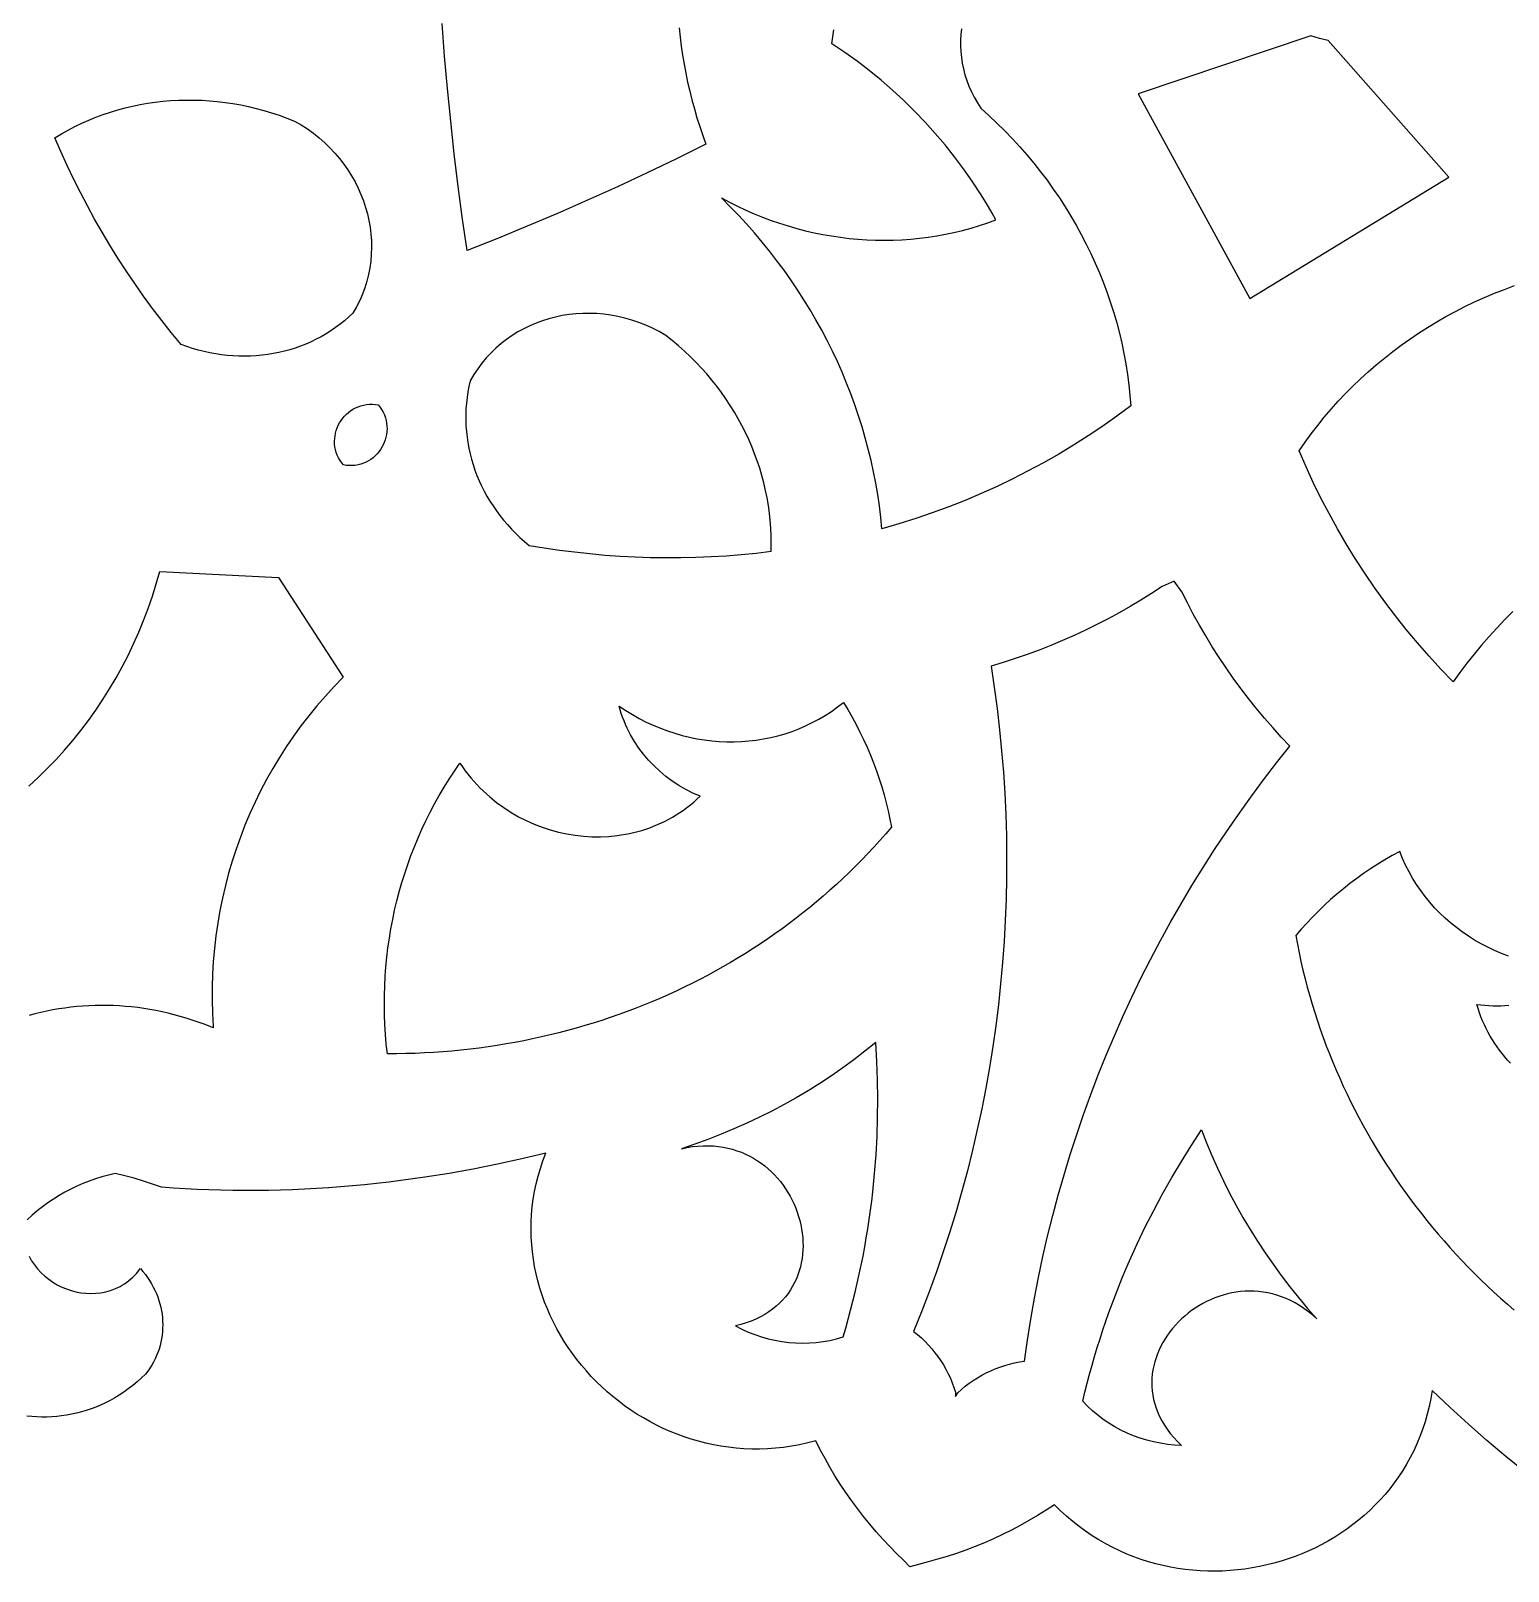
# Model space of a CAD drawing. Extents: x -261 to 261, y -261 to 261.
# Drawn here: x -119.2 to -27.5, y -241.4 to -145.9 of the extents above; entities that cross this region are included whole.
import ezdxf

# ---------------------------------------------------------------- set-up
doc = ezdxf.new("R2010")
doc.units = 0
doc.layers.add('COUCHE_1', color=18, linetype='CONTINUOUS')

msp = doc.modelspace()

# ---------------------------------------------------------------- linework, layer by layer
at = {"layer": 'COUCHE_1'}
for points in [[(-78.939, -145.677), (-78.878, -146.238), (-78.807, -146.799), (-78.724, -147.358), (-78.63, -147.917), (-78.525, -148.476), (-78.409, -149.033), (-78.281, -149.589), (-78.142, -150.143), (-77.992, -150.697), (-77.83, -151.248), (-77.656, -151.798), (-77.471, -152.346), (-77.275, -152.892), (-79.094, -153.792), (-80.924, -154.671), (-82.766, -155.53), (-84.619, -156.369), (-86.483, -157.187), (-88.358, -157.984), (-90.243, -158.76), (-92.083, -159.493), (-92.369, -157.533), (-92.639, -155.512), (-92.886, -153.49), (-93.11, -151.467), (-93.31, -149.443), (-93.487, -147.418), (-93.641, -145.393)], [(-61.417, -145.726), (-61.456, -146.077), (-61.477, -146.431), (-61.479, -146.787), (-61.463, -147.145), (-61.427, -147.503), (-61.372, -147.862), (-61.298, -148.22), (-61.204, -148.578), (-61.09, -148.933), (-60.957, -149.285), (-60.803, -149.634), (-60.629, -149.979), (-60.435, -150.319), (-60.22, -150.654), (-59.712, -151.112), (-59.216, -151.581), (-58.733, -152.06), (-58.262, -152.549), (-57.805, -153.047), (-57.361, -153.555), (-56.931, -154.072), (-56.513, -154.597), (-56.11, -155.131), (-55.72, -155.674), (-55.344, -156.224), (-54.983, -156.782), (-54.635, -157.347), (-54.302, -157.92), (-53.983, -158.499), (-53.679, -159.085), (-53.389, -159.677), (-53.115, -160.276), (-52.855, -160.879), (-52.611, -161.489), (-52.382, -162.103), (-52.168, -162.723), (-51.97, -163.347), (-51.788, -163.975), (-51.621, -164.608), (-51.471, -165.244), (-51.337, -165.884), (-51.219, -166.527), (-51.117, -167.172), (-51.032, -167.821), (-50.964, -168.472), (-50.913, -169.125), (-51.777, -169.766), (-52.658, -170.387), (-53.553, -170.986), (-54.462, -171.564), (-55.385, -172.12), (-56.322, -172.654), (-57.272, -173.166), (-58.235, -173.656), (-59.211, -174.124), (-60.198, -174.57), (-61.197, -174.992), (-62.208, -175.392), (-63.229, -175.769), (-64.26, -176.122), (-65.302, -176.453), (-66.353, -176.759), (-66.425, -176.044), (-66.513, -175.332), (-66.617, -174.621), (-66.738, -173.914), (-66.876, -173.209), (-67.029, -172.507), (-67.199, -171.809), (-67.384, -171.114), (-67.586, -170.424), (-67.803, -169.738), (-68.036, -169.056), (-68.284, -168.379), (-68.548, -167.707), (-68.826, -167.04), (-69.12, -166.378), (-69.429, -165.722), (-69.753, -165.073), (-70.092, -164.429), (-70.445, -163.792), (-70.813, -163.162), (-71.195, -162.539), (-71.591, -161.923), (-72.002, -161.315), (-72.427, -160.714), (-72.865, -160.121), (-73.318, -159.537), (-73.784, -158.961), (-74.264, -158.395), (-74.757, -157.837), (-75.263, -157.288), (-75.783, -156.749), (-76.316, -156.22), (-75.814, -156.488), (-75.307, -156.742), (-74.796, -156.982), (-74.279, -157.207), (-73.759, -157.418), (-73.234, -157.614), (-72.706, -157.796), (-72.175, -157.964), (-71.64, -158.117), (-71.103, -158.255), (-70.564, -158.379), (-70.022, -158.489), (-69.479, -158.584), (-68.935, -158.664), (-68.389, -158.73), (-67.843, -158.781), (-67.296, -158.817), (-66.75, -158.839), (-66.203, -158.845), (-65.658, -158.838), (-65.113, -158.815), (-64.57, -158.777), (-64.028, -158.725), (-63.488, -158.658), (-62.95, -158.576), (-62.415, -158.479), (-61.883, -158.367), (-61.354, -158.24), (-60.828, -158.098), (-60.307, -157.941), (-59.79, -157.769), (-59.277, -157.581), (-59.506, -157.173), (-59.741, -156.768), (-59.983, -156.367), (-60.231, -155.97), (-60.746, -155.187), (-61.284, -154.42), (-61.847, -153.669), (-62.432, -152.936), (-63.041, -152.22), (-63.671, -151.522), (-64.324, -150.843), (-64.997, -150.183), (-65.691, -149.543), (-66.406, -148.923), (-67.14, -148.324), (-67.893, -147.746), (-68.665, -147.19), (-69.456, -146.657), (-69.341, -145.783)], [(-27.201, -181.882), (-27.709, -182.39), (-28.205, -182.91), (-28.688, -183.441), (-29.16, -183.983), (-29.618, -184.535), (-30.064, -185.098), (-30.497, -185.671), (-30.916, -186.255), (-31.673, -185.463), (-32.41, -184.657), (-33.127, -183.835), (-33.822, -182.998), (-34.498, -182.146), (-35.151, -181.281), (-35.784, -180.401), (-36.395, -179.509), (-36.984, -178.603), (-37.551, -177.684), (-38.095, -176.753), (-38.616, -175.809), (-39.115, -174.854), (-39.591, -173.888), (-40.043, -172.911), (-40.471, -171.923), (-40.1, -171.383), (-39.715, -170.853), (-39.318, -170.334), (-38.907, -169.826), (-38.483, -169.328), (-38.047, -168.841), (-37.599, -168.365), (-37.138, -167.901), (-36.666, -167.448), (-36.183, -167.006), (-35.688, -166.576), (-35.182, -166.159), (-34.666, -165.753), (-34.139, -165.36), (-33.602, -164.979), (-33.056, -164.611), (-32.499, -164.256), (-31.933, -163.913), (-31.358, -163.584), (-30.775, -163.268), (-30.182, -162.966), (-29.582, -162.677), (-28.973, -162.403), (-28.357, -162.142), (-27.732, -161.895), (-27.101, -161.663)], [(-119.278, -192.728), (-118.701, -192.188), (-118.14, -191.633), (-117.595, -191.063), (-117.068, -190.478), (-116.558, -189.879), (-116.065, -189.267), (-115.59, -188.64), (-115.133, -188), (-114.695, -187.347), (-114.275, -186.681), (-113.873, -186.003), (-113.491, -185.313), (-113.129, -184.611), (-112.786, -183.898), (-112.463, -183.173), (-112.16, -182.438), (-111.878, -181.692), (-111.617, -180.937), (-111.377, -180.171), (-111.158, -179.396), (-103.793, -179.775), (-99.783, -185.964), (-100.344, -186.541), (-100.887, -187.131), (-101.411, -187.736), (-101.916, -188.353), (-102.401, -188.982), (-102.867, -189.624), (-103.314, -190.278), (-103.74, -190.943), (-104.147, -191.619), (-104.533, -192.305), (-104.9, -193.002), (-105.246, -193.708), (-105.572, -194.424), (-105.877, -195.149), (-106.161, -195.882), (-106.425, -196.623), (-106.668, -197.372), (-106.889, -198.128), (-107.089, -198.892), (-107.268, -199.661), (-107.426, -200.437), (-107.561, -201.219), (-107.675, -202.005), (-107.767, -202.797), (-107.837, -203.593), (-107.884, -204.393), (-107.909, -205.197), (-107.912, -206.003), (-107.892, -206.813), (-107.849, -207.625), (-107.841, -207.724), (-108.039, -207.641), (-108.407, -207.497), (-108.777, -207.361), (-109.148, -207.233), (-109.52, -207.114), (-109.893, -207.003), (-110.267, -206.901), (-110.643, -206.807), (-111.019, -206.721), (-111.395, -206.644), (-111.772, -206.575), (-112.15, -206.515), (-112.528, -206.463), (-112.906, -206.419), (-113.285, -206.384), (-113.663, -206.357), (-114.041, -206.338), (-114.419, -206.328), (-114.797, -206.326), (-115.175, -206.332), (-115.552, -206.347), (-115.928, -206.37), (-116.303, -206.401), (-116.678, -206.44), (-117.052, -206.488), (-117.424, -206.544), (-117.796, -206.608), (-118.166, -206.68), (-118.535, -206.761), (-118.902, -206.85), (-119.268, -206.947)], [(-27.485, -203.265), (-27.922, -203.098), (-28.35, -202.916), (-28.769, -202.717), (-29.179, -202.503), (-29.579, -202.274), (-29.969, -202.029), (-30.348, -201.77), (-30.716, -201.496), (-31.072, -201.209), (-31.415, -200.907), (-31.746, -200.592), (-32.063, -200.264), (-32.366, -199.923), (-32.654, -199.569), (-32.928, -199.204), (-33.186, -198.826), (-33.427, -198.437), (-33.653, -198.036), (-33.861, -197.625), (-34.052, -197.203), (-34.224, -196.77), (-34.688, -197.025), (-35.145, -197.291), (-35.594, -197.566), (-36.036, -197.852), (-36.47, -198.147), (-36.896, -198.451), (-37.314, -198.765), (-37.724, -199.089), (-38.125, -199.421), (-38.518, -199.763), (-38.902, -200.113), (-39.277, -200.472), (-39.642, -200.84), (-39.998, -201.216), (-40.345, -201.6), (-40.682, -201.993), (-40.581, -202.532), (-40.472, -203.07), (-40.355, -203.606), (-40.231, -204.139), (-40.1, -204.67), (-39.961, -205.199), (-39.814, -205.725), (-39.661, -206.249), (-39.5, -206.77), (-39.331, -207.289), (-39.156, -207.805), (-38.973, -208.318), (-38.783, -208.829), (-38.586, -209.337), (-38.382, -209.842), (-38.171, -210.344), (-37.953, -210.843), (-37.728, -211.338), (-37.496, -211.831), (-37.257, -212.321), (-37.012, -212.807), (-36.759, -213.29), (-36.5, -213.77), (-36.235, -214.246), (-35.962, -214.719), (-35.684, -215.188), (-35.398, -215.654), (-35.106, -216.115), (-34.808, -216.574), (-34.503, -217.028), (-34.192, -217.479), (-33.874, -217.925), (-33.55, -218.368), (-33.22, -218.807), (-32.884, -219.242), (-32.542, -219.672), (-32.193, -220.099), (-31.838, -220.521), (-31.478, -220.938), (-31.111, -221.352), (-30.739, -221.761), (-30.36, -222.165), (-29.976, -222.565), (-29.586, -222.96), (-29.19, -223.351), (-28.788, -223.737), (-28.381, -224.118), (-27.968, -224.494), (-27.549, -224.866), (-27.125, -225.232)], [(-27.361, -209.907), (-27.536, -209.715), (-27.707, -209.518), (-27.872, -209.316), (-28.031, -209.109), (-28.185, -208.898), (-28.332, -208.681), (-28.474, -208.459), (-28.609, -208.233), (-28.738, -208.002), (-28.86, -207.767), (-28.975, -207.527), (-29.084, -207.282), (-29.186, -207.033), (-29.28, -206.78), (-29.368, -206.522), (-29.447, -206.26), (-28.95, -206.316), (-28.453, -206.344), (-27.959, -206.343), (-27.467, -206.314)], [(-26.474, -235.268), (-27.653, -234.311), (-28.817, -233.327), (-29.966, -232.317), (-31.101, -231.28), (-32.219, -230.218), (-32.219, -230.218), (-32.302, -230.72), (-32.403, -231.212), (-32.521, -231.695), (-32.656, -232.167), (-32.808, -232.63), (-32.976, -233.082), (-33.159, -233.524), (-33.358, -233.955), (-33.572, -234.375), (-33.8, -234.785), (-34.042, -235.184), (-34.297, -235.572), (-34.566, -235.948), (-34.847, -236.314), (-35.14, -236.667), (-35.446, -237.01), (-35.763, -237.34), (-36.09, -237.659), (-36.429, -237.966), (-36.777, -238.261), (-37.135, -238.543), (-37.503, -238.813), (-37.879, -239.071), (-38.263, -239.316), (-38.656, -239.548), (-39.056, -239.768), (-39.464, -239.975), (-39.878, -240.168), (-40.298, -240.348), (-40.724, -240.515), (-41.156, -240.668), (-41.593, -240.808), (-42.034, -240.934), (-42.48, -241.046), (-42.929, -241.144), (-43.381, -241.228), (-43.836, -241.297), (-44.294, -241.353), (-44.754, -241.393), (-45.215, -241.419), (-45.678, -241.43), (-46.141, -241.427), (-46.605, -241.408), (-47.068, -241.374), (-47.531, -241.325), (-47.993, -241.26), (-48.454, -241.18), (-48.913, -241.084), (-49.369, -240.972), (-49.823, -240.844), (-50.274, -240.7), (-50.721, -240.54), (-51.164, -240.364), (-51.603, -240.171), (-52.037, -239.962), (-52.466, -239.735), (-52.889, -239.492), (-53.306, -239.232), (-53.717, -238.955), (-54.121, -238.661), (-54.517, -238.349), (-54.905, -238.02), (-55.286, -237.673), (-55.657, -237.308), (-56.174, -237.649), (-56.698, -237.976), (-57.23, -238.291), (-57.769, -238.592), (-58.315, -238.88), (-58.868, -239.154), (-59.427, -239.415), (-59.992, -239.662), (-60.563, -239.896), (-61.14, -240.116), (-61.721, -240.323), (-62.308, -240.515), (-62.899, -240.694), (-63.495, -240.858), (-64.095, -241.009), (-64.62, -241.166), (-64.996, -240.767), (-65.441, -240.337), (-65.874, -239.897), (-66.297, -239.446), (-66.709, -238.986), (-67.11, -238.517), (-67.499, -238.038), (-67.876, -237.55), (-68.242, -237.053), (-68.596, -236.548), (-68.937, -236.034), (-69.266, -235.511), (-69.582, -234.981), (-69.886, -234.443), (-70.176, -233.897), (-70.454, -233.344), (-70.958, -233.474), (-71.46, -233.584), (-71.962, -233.675), (-72.461, -233.747), (-72.957, -233.8), (-73.452, -233.834), (-73.943, -233.851), (-74.431, -233.85), (-74.915, -233.831), (-75.396, -233.796), (-75.873, -233.743), (-76.345, -233.674), (-76.812, -233.589), (-77.274, -233.489), (-77.731, -233.372), (-78.182, -233.241), (-78.628, -233.095), (-79.067, -232.934), (-79.499, -232.759), (-79.925, -232.57), (-80.343, -232.368), (-80.754, -232.152), (-81.157, -231.924), (-81.552, -231.683), (-81.939, -231.43), (-82.316, -231.165), (-82.685, -230.888), (-83.045, -230.6), (-83.395, -230.301), (-83.735, -229.992), (-84.064, -229.672), (-84.384, -229.342), (-84.692, -229.003), (-84.989, -228.654), (-85.275, -228.297), (-85.549, -227.93), (-85.811, -227.556), (-86.06, -227.173), (-86.297, -226.783), (-86.521, -226.386), (-86.731, -225.981), (-86.928, -225.57), (-87.112, -225.152), (-87.28, -224.728), (-87.435, -224.299), (-87.574, -223.864), (-87.699, -223.424), (-87.808, -222.979), (-87.901, -222.53), (-87.978, -222.077), (-88.039, -221.62), (-88.084, -221.16), (-88.111, -220.696), (-88.121, -220.23), (-88.114, -219.761), (-88.088, -219.29), (-88.045, -218.817), (-87.983, -218.343), (-87.902, -217.867), (-87.802, -217.391), (-87.683, -216.914), (-87.544, -216.437), (-87.385, -215.96), (-87.206, -215.484), (-87.206, -215.484), (-88.706, -215.845), (-90.207, -216.175), (-91.707, -216.476), (-93.208, -216.746), (-94.707, -216.985), (-96.206, -217.194), (-96.955, -217.288), (-97.703, -217.373), (-98.451, -217.451), (-99.199, -217.521), (-99.946, -217.584), (-100.692, -217.639), (-101.438, -217.687), (-102.183, -217.726), (-102.927, -217.758), (-103.671, -217.783), (-104.413, -217.8), (-105.155, -217.809), (-105.896, -217.81), (-106.635, -217.804), (-107.374, -217.79), (-108.112, -217.769), (-108.848, -217.739), (-109.584, -217.702), (-110.318, -217.658), (-111.051, -217.605), (-111.051, -217.605), (-111.61, -217.407), (-112.178, -217.222), (-112.753, -217.051), (-113.336, -216.895), (-113.926, -216.753), (-114.338, -216.85), (-114.744, -216.961), (-115.145, -217.086), (-115.54, -217.225), (-115.928, -217.378), (-116.309, -217.544), (-116.683, -217.724), (-117.05, -217.917), (-117.409, -218.123), (-117.759, -218.341), (-118.101, -218.573), (-118.434, -218.816), (-118.758, -219.072), (-119.073, -219.34), (-119.377, -219.62)], [(-119.264, -221.884), (-119.109, -222.164), (-118.933, -222.428), (-118.738, -222.677), (-118.525, -222.908), (-118.296, -223.123), (-118.052, -223.32), (-117.794, -223.498), (-117.525, -223.658), (-117.245, -223.798), (-116.956, -223.918), (-116.66, -224.018), (-116.358, -224.096), (-116.052, -224.153), (-115.743, -224.187), (-115.433, -224.199), (-115.122, -224.187), (-114.814, -224.151), (-114.508, -224.091), (-114.207, -224.006), (-113.913, -223.895), (-113.768, -223.829), (-113.626, -223.758), (-113.486, -223.679), (-113.348, -223.594), (-113.213, -223.501), (-113.081, -223.402), (-112.952, -223.296), (-112.826, -223.183), (-112.704, -223.063), (-112.585, -222.935), (-112.47, -222.801), (-112.359, -222.659), (-112.202, -222.838), (-112.055, -223.021), (-111.917, -223.21), (-111.789, -223.402), (-111.67, -223.599), (-111.56, -223.799), (-111.46, -224.002), (-111.369, -224.208), (-111.287, -224.417), (-111.215, -224.628), (-111.152, -224.841), (-111.099, -225.056), (-111.055, -225.272), (-111.021, -225.489), (-110.997, -225.706), (-110.981, -225.924), (-110.976, -226.142), (-110.98, -226.36), (-110.993, -226.578), (-111.016, -226.794), (-111.049, -227.009), (-111.091, -227.222), (-111.143, -227.434), (-111.205, -227.644), (-111.276, -227.851), (-111.357, -228.055), (-111.448, -228.256), (-111.548, -228.453), (-111.658, -228.647), (-111.778, -228.837), (-111.907, -229.022), (-112.047, -229.203), (-112.306, -229.452), (-112.571, -229.688), (-112.84, -229.911), (-113.113, -230.121), (-113.39, -230.319), (-113.671, -230.504), (-113.955, -230.676), (-114.243, -230.836), (-114.534, -230.984), (-114.827, -231.12), (-115.123, -231.244), (-115.422, -231.357), (-115.723, -231.458), (-116.025, -231.547), (-116.329, -231.625), (-116.634, -231.692), (-116.941, -231.748), (-117.248, -231.793), (-117.556, -231.827), (-117.864, -231.851), (-118.172, -231.864), (-118.48, -231.867), (-118.788, -231.859), (-119.095, -231.842), (-119.402, -231.815)]]:
    msp.add_lwpolyline(points, dxfattribs=at)
for points in [[(-43.53, -162.458), (-31.178, -154.926), (-38.667, -146.446), (-39.207, -146.324), (-39.737, -146.159), (-50.462, -149.759)], [(-99.172, -163.366), (-99.431, -163.609), (-99.699, -163.841), (-99.974, -164.062), (-100.257, -164.271), (-100.548, -164.469), (-100.844, -164.656), (-101.148, -164.832), (-101.457, -164.996), (-101.773, -165.148), (-102.094, -165.288), (-102.42, -165.417), (-102.75, -165.535), (-103.085, -165.64), (-103.425, -165.734), (-103.768, -165.815), (-104.114, -165.885), (-104.463, -165.942), (-104.815, -165.987), (-105.17, -166.021), (-105.527, -166.041), (-105.885, -166.05), (-106.244, -166.046), (-106.605, -166.03), (-106.966, -166.001), (-107.328, -165.96), (-107.689, -165.906), (-108.051, -165.839), (-108.411, -165.759), (-108.77, -165.667), (-109.129, -165.562), (-109.485, -165.444), (-109.839, -165.313), (-110.443, -164.577), (-111.032, -163.831), (-111.607, -163.076), (-112.166, -162.311), (-112.711, -161.538), (-113.24, -160.755), (-113.754, -159.964), (-114.252, -159.164), (-114.735, -158.356), (-115.201, -157.541), (-115.652, -156.717), (-116.087, -155.886), (-116.506, -155.048), (-116.909, -154.203), (-117.295, -153.351), (-117.664, -152.492), (-117.256, -152.246), (-116.841, -152.013), (-116.419, -151.794), (-115.991, -151.588), (-115.557, -151.396), (-115.118, -151.218), (-114.673, -151.053), (-114.223, -150.902), (-113.768, -150.764), (-113.31, -150.64), (-112.847, -150.53), (-112.381, -150.434), (-111.911, -150.351), (-111.438, -150.283), (-110.963, -150.228), (-110.486, -150.187), (-110.006, -150.16), (-109.525, -150.147), (-109.042, -150.148), (-108.559, -150.164), (-108.075, -150.193), (-107.59, -150.236), (-107.106, -150.294), (-106.622, -150.365), (-106.139, -150.451), (-105.656, -150.551), (-105.175, -150.665), (-104.696, -150.794), (-104.219, -150.937), (-103.744, -151.094), (-103.272, -151.266), (-102.803, -151.452), (-102.394, -151.689), (-102.001, -151.943), (-101.626, -152.213), (-101.267, -152.498), (-100.926, -152.798), (-100.603, -153.111), (-100.297, -153.436), (-100.01, -153.774), (-99.74, -154.123), (-99.49, -154.482), (-99.258, -154.85), (-99.045, -155.227), (-98.852, -155.612), (-98.678, -156.004), (-98.524, -156.403), (-98.39, -156.807), (-98.277, -157.215), (-98.183, -157.628), (-98.111, -158.044), (-98.06, -158.461), (-98.03, -158.881), (-98.021, -159.301), (-98.034, -159.721), (-98.07, -160.14), (-98.127, -160.558), (-98.207, -160.973), (-98.309, -161.385), (-98.435, -161.792), (-98.584, -162.195), (-98.756, -162.592), (-98.952, -162.983)], [(-91.893, -167.568), (-91.974, -167.915), (-92.041, -168.262), (-92.094, -168.611), (-92.134, -168.961), (-92.161, -169.311), (-92.174, -169.662), (-92.174, -170.012), (-92.162, -170.362), (-92.136, -170.712), (-92.097, -171.06), (-92.046, -171.407), (-91.982, -171.752), (-91.906, -172.095), (-91.817, -172.435), (-91.716, -172.773), (-91.603, -173.108), (-91.478, -173.439), (-91.342, -173.767), (-91.193, -174.09), (-91.033, -174.409), (-90.861, -174.724), (-90.678, -175.033), (-90.484, -175.337), (-90.278, -175.636), (-90.061, -175.928), (-89.834, -176.214), (-89.595, -176.494), (-89.346, -176.766), (-89.087, -177.032), (-88.817, -177.289), (-88.536, -177.539), (-88.245, -177.78), (-87.306, -177.935), (-86.366, -178.072), (-85.424, -178.192), (-84.482, -178.295), (-83.54, -178.379), (-82.598, -178.446), (-81.656, -178.495), (-80.714, -178.527), (-79.773, -178.541), (-78.833, -178.538), (-77.895, -178.517), (-76.958, -178.478), (-76.023, -178.421), (-75.089, -178.347), (-74.159, -178.256), (-73.23, -178.146), (-73.221, -177.67), (-73.227, -177.194), (-73.248, -176.719), (-73.284, -176.245), (-73.334, -175.774), (-73.4, -175.304), (-73.479, -174.836), (-73.573, -174.371), (-73.681, -173.908), (-73.803, -173.449), (-73.939, -172.993), (-74.089, -172.541), (-74.253, -172.093), (-74.429, -171.65), (-74.62, -171.211), (-74.823, -170.777), (-75.04, -170.348), (-75.269, -169.925), (-75.511, -169.508), (-75.766, -169.097), (-76.033, -168.692), (-76.313, -168.294), (-76.605, -167.903), (-76.909, -167.52), (-77.225, -167.144), (-77.553, -166.777), (-77.892, -166.417), (-78.243, -166.067), (-78.606, -165.725), (-78.979, -165.392), (-79.364, -165.069), (-79.76, -164.755), (-80.17, -164.52), (-80.586, -164.307), (-81.008, -164.117), (-81.434, -163.949), (-81.864, -163.804), (-82.297, -163.68), (-82.731, -163.578), (-83.167, -163.498), (-83.604, -163.439), (-84.04, -163.401), (-84.475, -163.385), (-84.908, -163.389), (-85.338, -163.414), (-85.765, -163.46), (-86.187, -163.526), (-86.603, -163.612), (-87.014, -163.718), (-87.418, -163.843), (-87.814, -163.988), (-88.202, -164.153), (-88.58, -164.337), (-88.948, -164.539), (-89.305, -164.761), (-89.651, -165.001), (-89.984, -165.259), (-90.303, -165.536), (-90.608, -165.831), (-90.899, -166.143), (-91.173, -166.474), (-91.431, -166.821), (-91.671, -167.186)], [(-99.762, -172.792), (-99.864, -172.669), (-99.974, -172.509), (-100.068, -172.346), (-100.147, -172.179), (-100.21, -172.01), (-100.258, -171.839), (-100.291, -171.666), (-100.311, -171.493), (-100.316, -171.321), (-100.308, -171.149), (-100.287, -170.979), (-100.254, -170.811), (-100.208, -170.647), (-100.15, -170.486), (-100.082, -170.33), (-100.002, -170.18), (-99.912, -170.035), (-99.811, -169.897), (-99.701, -169.766), (-99.582, -169.644), (-99.453, -169.53), (-99.317, -169.426), (-99.172, -169.333), (-99.019, -169.25), (-98.859, -169.179), (-98.692, -169.121), (-98.519, -169.075), (-98.34, -169.044), (-98.155, -169.027), (-97.965, -169.026), (-97.77, -169.04), (-97.61, -169.065), (-97.508, -169.191), (-97.398, -169.353), (-97.304, -169.518), (-97.226, -169.687), (-97.164, -169.858), (-97.116, -170.03), (-97.084, -170.204), (-97.065, -170.378), (-97.061, -170.551), (-97.069, -170.724), (-97.091, -170.894), (-97.125, -171.062), (-97.171, -171.227), (-97.229, -171.388), (-97.299, -171.544), (-97.379, -171.694), (-97.47, -171.838), (-97.57, -171.976), (-97.681, -172.106), (-97.8, -172.228), (-97.929, -172.341), (-98.065, -172.444), (-98.21, -172.536), (-98.362, -172.618), (-98.522, -172.688), (-98.688, -172.745), (-98.86, -172.789), (-99.038, -172.819), (-99.222, -172.835), (-99.41, -172.835), (-99.604, -172.819)], [(-61.785, -230.583), (-61.655, -230.363), (-61.424, -230.155), (-61.186, -229.958), (-60.94, -229.771), (-60.686, -229.594), (-60.426, -229.428), (-60.159, -229.273), (-59.885, -229.129), (-59.606, -228.996), (-59.321, -228.874), (-59.032, -228.764), (-58.737, -228.666), (-58.437, -228.58), (-58.134, -228.506), (-57.827, -228.444), (-57.516, -228.395), (-57.332, -227.089), (-57.125, -225.787), (-56.895, -224.491), (-56.644, -223.199), (-56.37, -221.913), (-56.075, -220.633), (-55.757, -219.359), (-55.418, -218.092), (-55.057, -216.831), (-54.674, -215.576), (-54.27, -214.329), (-53.845, -213.09), (-53.399, -211.857), (-52.931, -210.633), (-52.443, -209.417), (-51.933, -208.209), (-51.403, -207.01), (-50.852, -205.82), (-50.281, -204.64), (-49.689, -203.468), (-49.077, -202.307), (-48.445, -201.155), (-47.793, -200.014), (-47.12, -198.883), (-46.428, -197.763), (-45.716, -196.654), (-44.985, -195.556), (-44.234, -194.47), (-43.464, -193.395), (-42.674, -192.333), (-41.865, -191.283), (-41.038, -190.246), (-41.579, -189.672), (-42.107, -189.087), (-42.623, -188.493), (-43.125, -187.889), (-43.614, -187.275), (-44.09, -186.652), (-44.553, -186.019), (-45.002, -185.378), (-45.437, -184.728), (-45.859, -184.069), (-46.266, -183.402), (-46.66, -182.727), (-47.039, -182.044), (-47.404, -181.354), (-47.754, -180.656), (-48.233, -180.01), (-48.971, -180.33), (-49.624, -180.759), (-50.285, -181.175), (-50.955, -181.576), (-51.633, -181.964), (-52.32, -182.338), (-53.014, -182.698), (-53.716, -183.043), (-54.426, -183.374), (-55.142, -183.69), (-55.866, -183.992), (-56.597, -184.279), (-57.334, -184.551), (-58.078, -184.808), (-58.828, -185.05), (-59.583, -185.276), (-59.385, -186.589), (-59.21, -187.902), (-59.057, -189.217), (-58.927, -190.533), (-58.82, -191.849), (-58.735, -193.165), (-58.673, -194.482), (-58.634, -195.798), (-58.617, -197.113), (-58.623, -198.428), (-58.651, -199.741), (-58.702, -201.053), (-58.775, -202.364), (-58.871, -203.672), (-58.989, -204.978), (-59.129, -206.281), (-59.292, -207.582), (-59.477, -208.879), (-59.684, -210.173), (-59.914, -211.464), (-60.165, -212.75), (-60.439, -214.032), (-60.735, -215.309), (-61.053, -216.582), (-61.393, -217.849), (-61.755, -219.111), (-62.139, -220.368), (-62.545, -221.618), (-62.972, -222.862), (-63.422, -224.1), (-63.894, -225.331), (-64.387, -226.554), (-64.143, -226.752), (-63.907, -226.959), (-63.682, -227.175), (-63.466, -227.399), (-63.259, -227.631), (-63.063, -227.872), (-62.877, -228.119), (-62.702, -228.374), (-62.537, -228.635), (-62.384, -228.903), (-62.241, -229.177), (-62.11, -229.457), (-61.99, -229.742), (-61.883, -230.032), (-61.787, -230.327)], [(-92.543, -191.294), (-92.38, -191.532), (-92.212, -191.762), (-92.038, -191.987), (-91.859, -192.206), (-91.675, -192.419), (-91.486, -192.625), (-91.292, -192.826), (-91.094, -193.02), (-90.685, -193.39), (-90.259, -193.734), (-89.818, -194.054), (-89.364, -194.348), (-88.897, -194.617), (-88.419, -194.86), (-87.931, -195.077), (-87.435, -195.268), (-86.93, -195.433), (-86.42, -195.571), (-85.905, -195.683), (-85.387, -195.768), (-84.865, -195.826), (-84.343, -195.857), (-83.821, -195.861), (-83.301, -195.838), (-82.783, -195.786), (-82.526, -195.75), (-82.269, -195.707), (-82.014, -195.657), (-81.761, -195.6), (-81.509, -195.536), (-81.259, -195.465), (-81.01, -195.387), (-80.764, -195.302), (-80.52, -195.209), (-80.279, -195.11), (-80.04, -195.003), (-79.804, -194.889), (-79.571, -194.768), (-79.341, -194.64), (-79.114, -194.504), (-78.89, -194.361), (-78.67, -194.211), (-78.453, -194.054), (-78.241, -193.889), (-78.032, -193.717), (-77.828, -193.537), (-77.628, -193.35), (-78.087, -193.15), (-78.531, -192.926), (-78.958, -192.677), (-79.37, -192.406), (-79.763, -192.114), (-80.138, -191.8), (-80.493, -191.467), (-80.828, -191.116), (-81.141, -190.746), (-81.433, -190.361), (-81.701, -189.959), (-81.944, -189.543), (-82.163, -189.113), (-82.263, -188.894), (-82.356, -188.671), (-82.443, -188.446), (-82.523, -188.217), (-82.595, -187.986), (-82.661, -187.753), (-82.251, -188.028), (-81.833, -188.285), (-81.409, -188.524), (-80.977, -188.744), (-80.54, -188.946), (-80.098, -189.13), (-79.651, -189.296), (-79.2, -189.443), (-78.746, -189.572), (-78.289, -189.682), (-77.829, -189.775), (-77.368, -189.849), (-76.906, -189.905), (-76.444, -189.943), (-75.982, -189.962), (-75.52, -189.964), (-75.06, -189.947), (-74.602, -189.912), (-74.147, -189.859), (-73.695, -189.788), (-73.247, -189.698), (-72.803, -189.591), (-72.365, -189.465), (-71.932, -189.321), (-71.505, -189.159), (-71.086, -188.979), (-70.673, -188.781), (-70.269, -188.565), (-69.874, -188.331), (-69.488, -188.079), (-69.112, -187.808), (-68.746, -187.52), (-68.472, -187.973), (-68.209, -188.431), (-67.958, -188.895), (-67.718, -189.363), (-67.489, -189.835), (-67.273, -190.312), (-67.068, -190.793), (-66.874, -191.278), (-66.693, -191.767), (-66.524, -192.259), (-66.367, -192.754), (-66.222, -193.252), (-66.089, -193.754), (-65.968, -194.257), (-65.86, -194.763), (-65.765, -195.272), (-66.122, -195.689), (-66.485, -196.1), (-66.854, -196.506), (-67.228, -196.905), (-67.608, -197.3), (-67.992, -197.688), (-68.382, -198.07), (-68.777, -198.447), (-69.177, -198.818), (-69.583, -199.183), (-69.993, -199.542), (-70.408, -199.896), (-70.827, -200.243), (-71.252, -200.584), (-71.681, -200.919), (-72.115, -201.248), (-72.553, -201.571), (-72.996, -201.888), (-73.443, -202.199), (-73.895, -202.504), (-74.35, -202.802), (-74.81, -203.094), (-75.275, -203.38), (-75.743, -203.66), (-76.215, -203.933), (-76.691, -204.2), (-77.171, -204.46), (-77.655, -204.715), (-78.142, -204.962), (-78.634, -205.203), (-79.129, -205.438), (-79.627, -205.666), (-80.129, -205.888), (-80.634, -206.103), (-81.142, -206.311), (-81.654, -206.513), (-82.169, -206.707), (-82.687, -206.896), (-83.209, -207.077), (-83.733, -207.252), (-84.26, -207.42), (-84.79, -207.581), (-85.323, -207.735), (-85.858, -207.882), (-86.397, -208.023), (-86.937, -208.156), (-87.481, -208.282), (-88.026, -208.402), (-88.575, -208.514), (-89.125, -208.619), (-89.678, -208.717), (-90.233, -208.808), (-90.79, -208.892), (-91.349, -208.969), (-91.91, -209.038), (-92.473, -209.1), (-93.038, -209.155), (-93.605, -209.202), (-94.174, -209.243), (-94.744, -209.275), (-95.315, -209.301), (-95.889, -209.319), (-96.463, -209.329), (-97.039, -209.332), (-97.104, -208.727), (-97.154, -208.122), (-97.191, -207.518), (-97.214, -206.915), (-97.224, -206.314), (-97.22, -205.714), (-97.203, -205.115), (-97.172, -204.519), (-97.128, -203.925), (-97.071, -203.332), (-97, -202.743), (-96.916, -202.156), (-96.819, -201.572), (-96.709, -200.991), (-96.586, -200.413), (-96.45, -199.839), (-96.301, -199.269), (-96.138, -198.702), (-95.964, -198.14), (-95.776, -197.582), (-95.575, -197.028), (-95.362, -196.48), (-95.137, -195.936), (-94.898, -195.397), (-94.647, -194.863), (-94.384, -194.335), (-94.108, -193.813), (-93.82, -193.297), (-93.519, -192.786), (-93.206, -192.282), (-92.881, -191.785)], [(-78.799, -215.214), (-78.452, -215.142), (-78.111, -215.088), (-77.777, -215.052), (-77.449, -215.033), (-77.128, -215.031), (-76.813, -215.044), (-76.506, -215.074), (-76.205, -215.118), (-75.912, -215.178), (-75.626, -215.251), (-75.348, -215.338), (-75.077, -215.438), (-74.815, -215.55), (-74.56, -215.675), (-74.314, -215.811), (-74.076, -215.959), (-73.846, -216.116), (-73.625, -216.285), (-73.413, -216.462), (-73.209, -216.649), (-73.015, -216.844), (-72.83, -217.048), (-72.655, -217.258), (-72.489, -217.476), (-72.333, -217.701), (-72.186, -217.932), (-72.05, -218.168), (-71.924, -218.409), (-71.808, -218.655), (-71.702, -218.905), (-71.608, -219.158), (-71.524, -219.414), (-71.45, -219.673), (-71.389, -219.934), (-71.338, -220.197), (-71.298, -220.46), (-71.271, -220.724), (-71.255, -220.988), (-71.25, -221.252), (-71.258, -221.515), (-71.278, -221.776), (-71.31, -222.035), (-71.355, -222.291), (-71.413, -222.545), (-71.483, -222.795), (-71.566, -223.041), (-71.662, -223.283), (-71.771, -223.519), (-71.894, -223.75), (-72.031, -223.975), (-72.181, -224.194), (-72.345, -224.405), (-72.523, -224.609), (-72.715, -224.805), (-72.921, -224.993), (-73.142, -225.171), (-73.377, -225.34), (-73.628, -225.498), (-73.893, -225.647), (-74.173, -225.784), (-74.468, -225.909), (-74.779, -226.023), (-75.106, -226.124), (-75.448, -226.211), (-75.053, -226.412), (-74.652, -226.592), (-74.244, -226.752), (-73.83, -226.89), (-73.412, -227.008), (-72.991, -227.105), (-72.566, -227.18), (-72.14, -227.235), (-71.713, -227.268), (-71.285, -227.279), (-70.858, -227.269), (-70.433, -227.238), (-70.01, -227.185), (-69.591, -227.11), (-69.176, -227.013), (-68.766, -226.895), (-68.603, -226.344), (-68.446, -225.792), (-68.295, -225.237), (-68.151, -224.681), (-68.013, -224.124), (-67.882, -223.565), (-67.757, -223.004), (-67.639, -222.442), (-67.527, -221.878), (-67.421, -221.313), (-67.322, -220.747), (-67.23, -220.179), (-67.143, -219.61), (-67.064, -219.04), (-66.991, -218.469), (-66.924, -217.897), (-66.81, -216.749), (-66.722, -215.598), (-66.66, -214.443), (-66.624, -213.286), (-66.614, -212.126), (-66.631, -210.964), (-66.673, -209.8), (-66.742, -208.634), (-67.41, -209.172), (-68.09, -209.694), (-68.783, -210.2), (-69.488, -210.689), (-70.205, -211.161), (-70.934, -211.617), (-71.674, -212.055), (-72.426, -212.477), (-73.188, -212.881), (-73.96, -213.268), (-74.743, -213.637), (-75.536, -213.989), (-76.338, -214.322), (-77.149, -214.638), (-77.97, -214.935)], [(-39.365, -225.78), (-39.629, -225.544), (-39.898, -225.328), (-40.169, -225.129), (-40.444, -224.949), (-40.721, -224.786), (-41, -224.641), (-41.281, -224.512), (-41.564, -224.401), (-41.847, -224.305), (-42.131, -224.226), (-42.416, -224.162), (-42.7, -224.113), (-42.984, -224.079), (-43.266, -224.06), (-43.548, -224.055), (-43.828, -224.063), (-44.106, -224.085), (-44.381, -224.12), (-44.654, -224.168), (-44.923, -224.228), (-45.189, -224.3), (-45.451, -224.384), (-45.708, -224.479), (-45.961, -224.585), (-46.209, -224.701), (-46.451, -224.827), (-46.687, -224.964), (-46.917, -225.11), (-47.14, -225.264), (-47.356, -225.428), (-47.565, -225.6), (-47.766, -225.78), (-47.959, -225.968), (-48.143, -226.163), (-48.318, -226.365), (-48.484, -226.573), (-48.64, -226.788), (-48.786, -227.009), (-48.921, -227.235), (-49.046, -227.466), (-49.159, -227.703), (-49.261, -227.943), (-49.35, -228.188), (-49.427, -228.436), (-49.492, -228.688), (-49.543, -228.942), (-49.58, -229.2), (-49.604, -229.459), (-49.613, -229.721), (-49.607, -229.984), (-49.587, -230.248), (-49.55, -230.513), (-49.498, -230.779), (-49.43, -231.044), (-49.345, -231.31), (-49.243, -231.575), (-49.123, -231.839), (-48.986, -232.101), (-48.83, -232.362), (-48.656, -232.621), (-48.463, -232.877), (-48.251, -233.131), (-48.018, -233.382), (-47.766, -233.629), (-48.208, -233.605), (-48.646, -233.561), (-49.079, -233.495), (-49.506, -233.408), (-49.927, -233.301), (-50.34, -233.174), (-50.746, -233.027), (-51.142, -232.861), (-51.529, -232.676), (-51.905, -232.472), (-52.269, -232.25), (-52.622, -232.01), (-52.962, -231.753), (-53.287, -231.479), (-53.599, -231.187), (-53.894, -230.88), (-53.76, -230.321), (-53.62, -229.764), (-53.473, -229.209), (-53.32, -228.655), (-53.161, -228.104), (-52.995, -227.554), (-52.823, -227.006), (-52.644, -226.46), (-52.459, -225.916), (-52.268, -225.374), (-52.071, -224.834), (-51.867, -224.296), (-51.657, -223.76), (-51.441, -223.226), (-51.219, -222.695), (-50.991, -222.166), (-50.516, -221.115), (-50.016, -220.074), (-49.493, -219.043), (-48.945, -218.023), (-48.373, -217.013), (-47.778, -216.015), (-47.159, -215.028), (-46.517, -214.054), (-46.208, -214.853), (-45.879, -215.645), (-45.532, -216.43), (-45.166, -217.206), (-44.781, -217.973), (-44.378, -218.732), (-43.956, -219.482), (-43.516, -220.223), (-43.058, -220.954), (-42.583, -221.676), (-42.089, -222.387), (-41.579, -223.087), (-41.051, -223.777), (-40.506, -224.456), (-39.944, -225.124)]]:
    msp.add_lwpolyline(points, close=True, dxfattribs=at)

doc.saveas('drawing.dxf')
